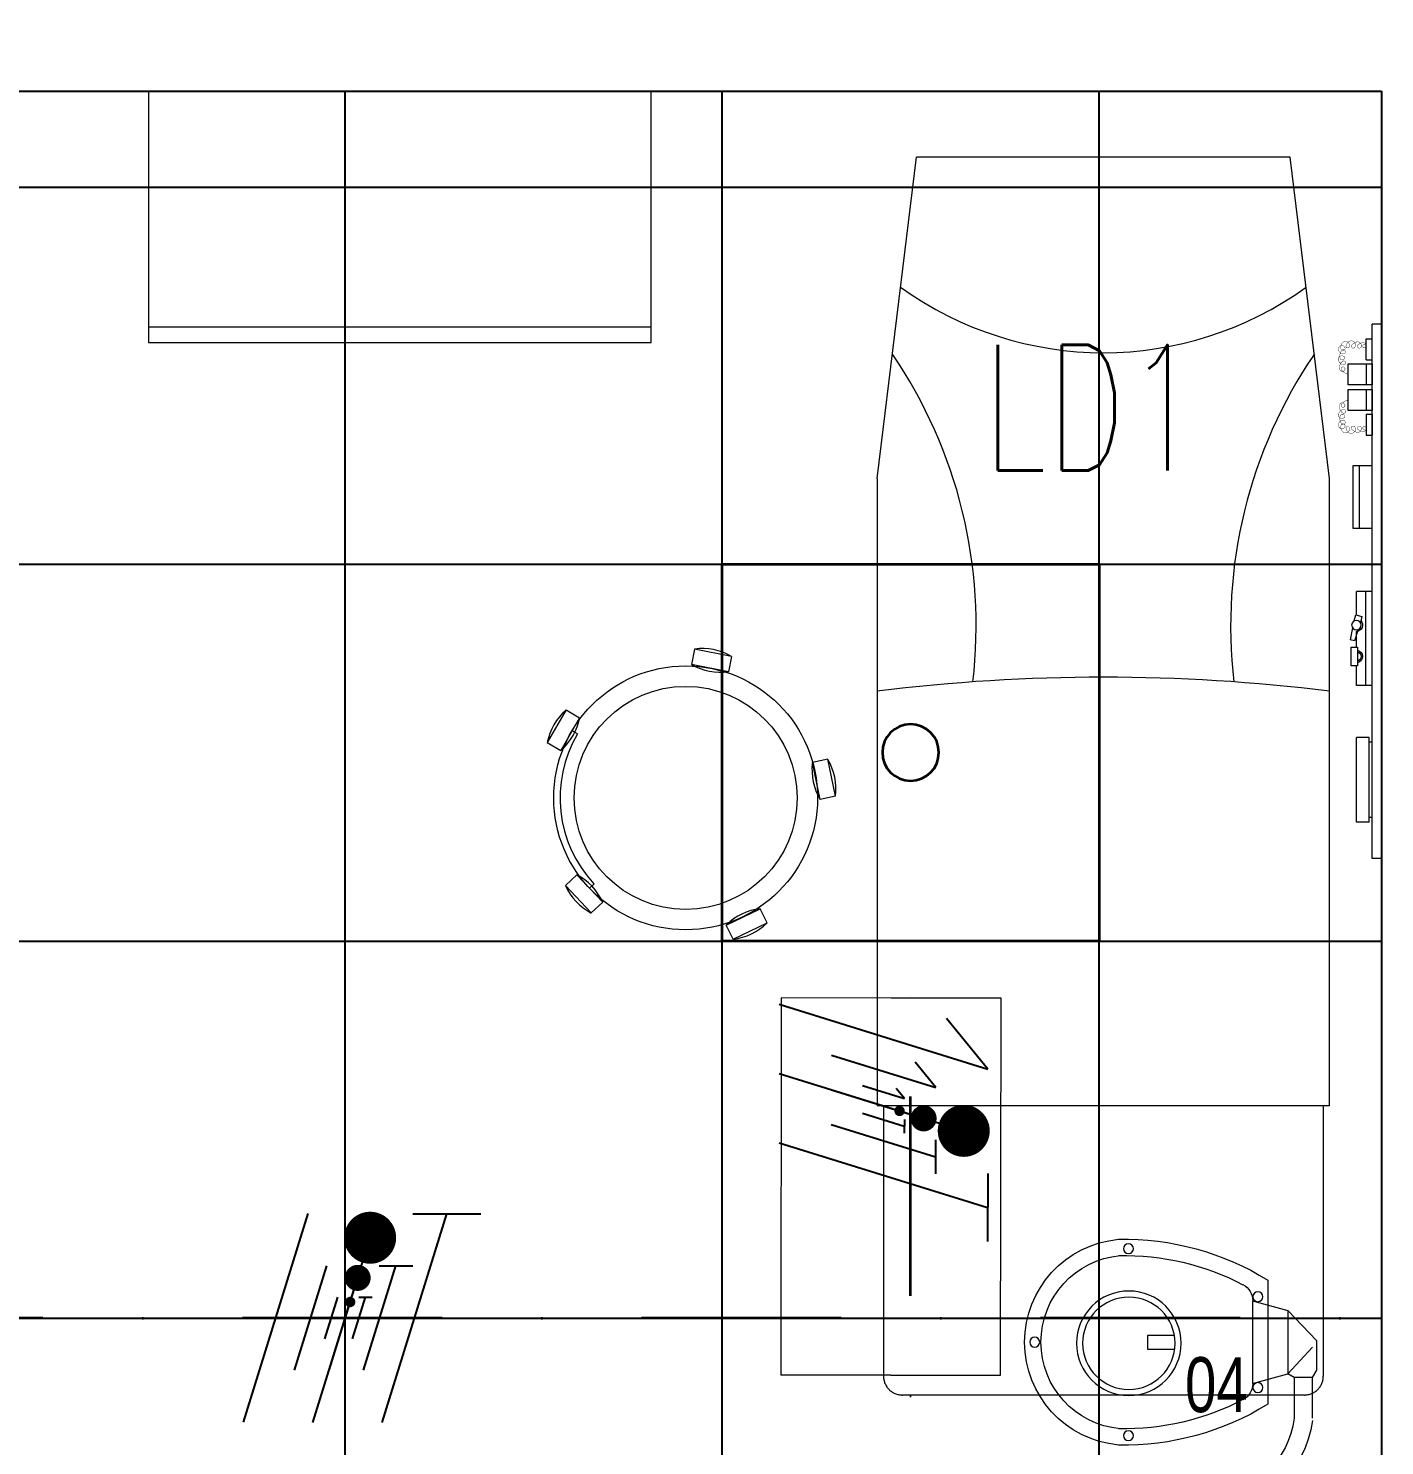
# Model space of a CAD drawing. Header units: inches. Extents: x -12418 to 57169, y -29325 to 19878.
# Drawn here: x 21696 to 23854, y -8603 to -6347 of the extents above; entities that cross this region are included whole.
import ezdxf
from ezdxf.enums import TextEntityAlignment as Align

# ---------------------------------------------------------------- set-up
doc = ezdxf.new("R2010")
doc.units = ezdxf.units.IN
doc.header["$LTSCALE"] = 25
doc.header["$MEASUREMENT"] = 0
doc.linetypes.add('00-Ground Floor$0$HIDDEN', pattern=[9.525, 6.35, -3.175])
doc.linetypes.add('DASHDOT', pattern=[25.4, 12.7, -6.35, 0, -6.35])
doc.layers.get('0').update_dxf_attribs({"color": 8})
for name, color, linetype, lineweight in [('00-Ground Floor$0$72_EGR_EQP_TAG', 142, 'Continuous', 5), ('00-Ground Floor$0$LOADING', 253, 'Continuous', 5), ('00-Ground Floor$0$Walls', 251, 'Continuous', 5), ('E-LITE-CIRC-NUMB', 6, 'Continuous', 25), ('E-LITE-CLNG', 150, 'Continuous', 35), ('E-LITE-CLNG-CNDT', 6, 'DASHDOT', 35), ('E-LITE-CTRL', 6, 'Continuous', 25), ('E-LITE-IDEN', 6, 'Continuous', 25), ('E-POWR-WIRE', 6, 'Continuous', 25), ('E-POWR-WIRE @ 100', 6, 'Continuous', 25), ('E-POWR-WIRE @ 20', 6, 'Continuous', 25), ('E-POWR-WIRE @ 50', 6, 'Continuous', 25)]:
    doc.layers.add(name, color=color, linetype=linetype, lineweight=lineweight)
doc.layers.add('00-Ground Floor$0$False Ceiling', color=251, linetype='Continuous')
doc.styles.add('00-Ground Floor$0$X3G_ENTITY_257CFD', font='swisscl.ttf', dxfattribs={"height": 200})
doc.styles.add('DC_Simplex', font='SIMPLEX.shx', dxfattribs={"width": 0.7})

# ---------------------------------------------------------------- blocks, each defined once
blk = doc.blocks.new('00-Ground Floor$0$ME19011A-P')
for p, q in [((-0.425, 0), (0.425, 0)), ((-0.425, 0), (-0.425, -0.015)), ((0.425, 0), (0.425, -0.015)), ((-0.425, -0.015), (0.425, -0.015)), ((-0.3675, -0.0198), (-0.2325, -0.0198)), ((-0.3675, -0.0198), (-0.3675, -0.0399)), ((-0.36, -0.015), (-0.36, -0.0198)), ((-0.24, -0.015), (-0.24, -0.0198)), ((-0.2325, -0.0198), (-0.2325, -0.0399)), ((-0.15, -0.015), (-0.15, -0.04)), ((0, -0.015), (0, -0.04)), ((0.1, -0.015), (0.1, -0.045)), ((0.2, -0.045), (0.2, -0.015)), ((0.2818, -0.015), (0.2484, -0.015)), ((0.2484, -0.0243), (0.2484, -0.015)), ((0.2818, -0.0243), (0.2818, -0.015)), ((0.3211, -0.015), (0.2877, -0.015)), ((0.2877, -0.015), (0.2877, -0.0531)), ((0.3211, -0.0531), (0.3211, -0.015)), ((0.3623, -0.015), (0.3289, -0.015)), ((0.3289, -0.015), (0.3289, -0.0531)), ((0.3623, -0.0531), (0.3623, -0.015)), ((0.3682, -0.0243), (0.3682, -0.015)), ((0.3682, -0.015), (0.4016, -0.015)), ((0.4016, -0.0243), (0.4016, -0.015)), ((-0.3675, -0.0399), (-0.2325, -0.0399)), ((-0.15, -0.025), (0, -0.025)), ((-0.15, -0.04), (-0.1187, -0.04)), ((-0.0887, -0.04), (-0.0637, -0.04)), ((-0.0606, -0.0371), (-0.0787, -0.0432)), ((-0.0787, -0.0432), (-0.077, -0.0497)), ((-0.0402, -0.0312), (-0.0496, -0.0337)), ((-0.047, -0.0434), (-0.0376, -0.0409)), ((-0.0376, -0.0409), (-0.0402, -0.0312)), ((-0.0379, -0.04), (0, -0.04)), ((0.1, -0.035), (0.2, -0.035)), ((0.1, -0.045), (0.2, -0.045)), ((0.2818, -0.0243), (0.2484, -0.0243)), ((0.3211, -0.0243), (0.2877, -0.0243)), ((0.3623, -0.0243), (0.3289, -0.0243)), ((0.3682, -0.0243), (0.4016, -0.0243)), ((-0.0582, -0.046), (-0.077, -0.0497)), ((0.2877, -0.0531), (0.3211, -0.0531)), ((0.3289, -0.0531), (0.3623, -0.0531))]:
    blk.add_line(p, q)
blk.add_lwpolyline([(-0.1187, -0.0482), (-0.0887, -0.0482), (-0.0887, -0.0382), (-0.1187, -0.0382)], close=True)
at = {"color": 8, "const_width": 0.000601}
for points in [[(0.3044, -0.0531, -0.184574), (0.2977, -0.0636, -1.44364), (0.2961, -0.0581, -0.837915), (0.2969, -0.0664, -0.30536), (0.2839, -0.062, -1.584726), (0.2894, -0.0609, -0.253153), (0.2827, -0.0684, -0.874198), (0.2775, -0.0585, -0.915253), (0.2791, -0.0658, -0.223821), (0.2683, -0.0644, -1.703343), (0.272, -0.0597, -0.588962), (0.2621, -0.068, -0.717795), (0.2625, -0.0581, -0.983104), (0.2645, -0.0644, -0.326362), (0.2534, -0.0609, -0.758716), (0.2609, -0.0514, -0.906186), (0.2593, -0.0565, -0.189488), (0.2526, -0.0522, -0.7948), (0.2613, -0.0423, -1.223996), (0.2574, -0.047, -0.072149), (0.2534, -0.0403, -0.645886), (0.2609, -0.0324, -1.366917), (0.2574, -0.0371, -0.078415), (0.2542, -0.0308, -0.723006), (0.2613, -0.0256, -1.105484), (0.2582, -0.0292, -0.221197), (0.2566, -0.0243, -0.221197)], [(0.3456, -0.0531, 0.184574), (0.3523, -0.0636, 1.44364), (0.3539, -0.0581, 0.837915), (0.3531, -0.0664, 0.30536), (0.3661, -0.062, 1.584726), (0.3606, -0.0609, 0.253153), (0.3673, -0.0684, 0.874198), (0.3725, -0.0585, 0.915253), (0.3709, -0.0658, 0.223821), (0.3817, -0.0644, 1.703343), (0.378, -0.0597, 0.588962), (0.3879, -0.068, 0.717795), (0.3875, -0.0581, 0.983104), (0.3855, -0.0644, 0.326362), (0.3966, -0.0609, 0.758716), (0.3891, -0.0514, 0.906186), (0.3907, -0.0565, 0.189488), (0.3974, -0.0522, 0.7948), (0.3887, -0.0423, 1.223996), (0.3926, -0.047, 0.072149), (0.3966, -0.0403, 0.645886), (0.3891, -0.0324, 1.366917), (0.3926, -0.0371, 0.078415), (0.3958, -0.0308, 0.723006), (0.3887, -0.0256, 1.105484), (0.3918, -0.0292, 0.221197), (0.3934, -0.0243, 0.221197)]]:
    blk.add_lwpolyline(points, format="xyb", dxfattribs=at)
blk.add_circle((-0.0537, -0.04), 0.0075)
for centre, radius, start, end in [((-0.1037, -0.04), 0.01, 10.4593, 169.5407), ((-0.1037, -0.04), 0.0075, 14.0075, 165.9925), ((-0.0537, -0.04), 0.01, 45, 180)]:
    blk.add_arc(centre, radius, start, end)
blk = doc.blocks.new('00-Ground Floor$0$M.44.57.64')
at = {"layer": '00-Ground Floor$0$LOADING', "xscale": 1000.000000000002, "yscale": 1000.000000000002, "zscale": 1000.000000000002, "rotation": 225.9999036123427}
blk.add_blockref('00-Ground Floor$0$ME19011A-P', (-80806.9, 16720.7), dxfattribs=at)
blk = doc.blocks.new('00-Ground Floor$0$GF21027-P')
at = {"layer": '00-Ground Floor$0$LOADING'}
for p, q in [((0.4, 0.4), (-0.4, 0.4)), ((-0.4, 0.4), (-0.4, 0)), ((0.4, 0), (0.4, 0.4)), ((-0.4, 0.025), (0.4, 0.025)), ((-0.4, 0), (0.4, 0))]:
    blk.add_line(p, q, dxfattribs=at)
blk = doc.blocks.new('00-Ground Floor$0$HF10037B-P')
at = {"layer": '00-Ground Floor$0$LOADING'}
for p, q in [((0.2459, 0.134), (0.1859, 0.134)), ((0.1859, 0.134), (0.1859, 0.109)), ((0.2459, 0.134), (0.2459, 0.109)), ((0.2459, 0.109), (0.1859, 0.109)), ((0, 0), (-0.0142, -0.0583)), ((0, 0), (0.0243, -0.0059)), ((0.0243, -0.0059), (0.01, -0.0642)), ((0.4071, -0.0094), (0.431, -0.0018)), ((0.4071, -0.0094), (0.4255, -0.0665)), ((0.431, -0.0018), (0.4493, -0.0589)), ((0.4069, -0.0417), (0.4165, -0.0387)), ((-0.0142, -0.0583), (0.01, -0.0642)), ((0.4255, -0.0665), (0.4493, -0.0589)), ((0.0524, -0.2725), (0.0674, -0.2525)), ((0.0674, -0.2525), (0.1154, -0.2885)), ((0.3125, -0.2897), (0.362, -0.2558)), ((0.3267, -0.268), (0.3323, -0.2763)), ((0.3761, -0.2764), (0.362, -0.2558)), ((0.0524, -0.2725), (0.1004, -0.3085)), ((0.1004, -0.3085), (0.1154, -0.2885)), ((0.3266, -0.3103), (0.3125, -0.2897)), ((0.3266, -0.3103), (0.3761, -0.2764))]:
    blk.add_line(p, q, dxfattribs=at)
for radius in [0.21, 0.1775]:
    blk.add_circle((0.2161, -0.1014), radius, dxfattribs=at)
for centre, radius, start, end in [((0.2159, 0.0465), 0.0925, 71.0754, 108.9246), ((0.2159, 0.1965), 0.0925, 251.0754, 288.9246), ((0.0779, -0.0499), 0.0925, 147.3419, 185.1912), ((-0.0678, -0.0143), 0.0925, 327.3419, 5.1912), ((0.4996, -0.0113), 0.0925, 178.8412, 216.6904), ((0.3568, -0.057), 0.0925, 358.8412, 36.6904), ((0.2161, -0.1014), 0.2, 303.6037, 17.3657), ((0.0389, -0.3404), 0.0925, 34.1875, 72.0368), ((0.3867, -0.3449), 0.0925, 105.5121, 143.3614), ((0.1289, -0.2205), 0.0925, 214.1875, 252.0368), ((0.3019, -0.2212), 0.0925, 285.5121, 323.3614)]:
    blk.add_arc(centre, radius, start, end, dxfattribs=at)
blk = doc.blocks.new('00-Ground Floor$0$HF13902-P')
at = {"color": 8, "linetype": '00-Ground Floor$0$HIDDEN'}
for p, q in [((-0.35, -0.6824), (-0.35, -1.1124)), ((0.35, -0.6824), (0.35, -1.1124)), ((0.32, -1.1424), (-0.32, -1.1424))]:
    blk.add_line(p, q, dxfattribs=at)
at = {"linetype": 'Continuous'}
for points in [[(0.36, -0.5224), (0.36, -0.5224), (0.36, -0.5224), (0.36, -0.5224), (0.36, -0.5224), (0.36, -0.5224), (0.36, -0.5224), (0.36, -0.5224), (0.36, -0.5224), (0.36, -0.5224), (0.36, -0.5224), (0.36, -0.5224), (0.36, -0.5224), (0.36, -0.5224), (0.36, -0.5224), (0.36, -0.5224), (0.36, -0.5224), (0.36, -0.5224), (0.36, -0.5224), (0.36, -0.5224), (0.36, -0.5224), (0.36, -0.5224), (0.36, -0.5224), (0.36, -0.5224), (0.36, -0.5224), (0.36, -0.5224), (0.36, -0.5224), (0.36, -0.5224), (0.36, -0.5224), (0.36, -0.5224), (0.36, -0.5224), (0.36, -0.5224), (0.36, -0.5224), (0.36, -0.5224), (0.36, -0.5224), (0.36, -0.5224), (0.36, -0.5224), (0.36, -0.5224), (0.36, -0.5224), (0.36, -0.5224), (0.36, -0.5224), (0.36, -0.5224), (0.36, -0.5224), (0.36, -0.5224), (0.36, -0.5224), (0.36, -0.5224), (0.36, -0.5224), (0.36, -0.5224), (0.36, -0.5224), (0.36, -0.5224), (0.36, -0.5224), (0.36, -0.5224), (0.36, -0.5224), (0.36, -0.5224), (0.36, -0.5224), (0.36, -0.5224), (0.36, -0.5224), (0.36, -0.5224), (0.36, -0.5224), (0.36, -0.5224), (0.36, -0.5224), (0.36, -0.5224), (0.36, -0.5224), (0.36, -0.5224), (0.36, -0.5224), (0.36, -0.5224), (0.36, -0.5224), (0.36, -0.5224), (0.36, -0.5224), (0.36, -0.5224), (0.36, -0.5224), (0.36, -0.5224), (0.36, -0.5224), (0.36, -0.5224), (0.36, -0.5224), (0.36, -0.5224), (0.36, -0.5224), (0.36, -0.5224), (0.36, -0.5224), (0.36, -0.5224), (0.36, -0.5224), (0.36, -0.5224), (0.36, -0.5224), (0.36, -0.5224), (0.36, -0.5224), (0.36, -0.5224), (0.36, -0.5224), (0.36, -0.5224), (0.36, -0.5224), (0.36, -0.5224), (0.36, -0.5224), (0.36, -0.5224), (0.36, -0.5224), (0.36, -0.5224), (0.36, -0.5224), (0.36, -0.5224), (0.36, -0.5224), (0.36, -0.5224), (0.36, -0.5224), (0.36, -0.5224), (0.36, -0.5224), (0.36, -0.5224), (0.36, -0.5224), (0.36, -0.5224), (0.36, -0.5224), (0.36, -0.5224), (0.36, -0.5224), (0.36, -0.5224), (0.36, -0.5224), (0.36, -0.5224), (0.36, -0.5224), (0.36, -0.5224), (0.36, -0.5224), (0.36, -0.5224), (0.36, -0.5224), (0.36, -0.5224), (0.36, -0.5224), (0.36, -0.5224), (0.36, -0.5224), (0.36, -0.5224), (0.36, -0.5224), (0.36, -0.5224), (0.36, -0.5224), (0.36, -0.5224), (0.36, -0.5224), (0.36, -0.5224), (0.36, -0.5224), (0.36, -0.5224), (0.36, -0.5224), (0.36, -0.5224), (0.36, -0.5224), (0.36, -0.5224), (0.36, -0.5224), (0.36, -0.5224), (0.36, -0.5224), (0.36, -0.5224), (0.36, -0.5224), (0.36, -0.5224), (0.36, -0.5224), (0.36, -0.5224), (0.36, -0.5224), (0.36, -0.5224), (0.36, -0.5224), (0.36, -0.5224), (0.36, -0.5224), (0.36, -0.5224), (0.36, -0.5224), (0.36, -0.5224), (0.36, -0.5224), (0.36, -0.5224), (0.36, -0.5224), (0.36, -0.5224), (0.36, -0.5224), (0.36, -0.5224), (0.36, -0.5224), (0.36, -0.5224), (0.36, -0.5224), (0.36, -0.5224), (0.36, -0.5224), (0.36, -0.5224), (0.36, -0.5224), (0.36, -0.5224), (0.36, -0.5224), (0.36, -0.5224), (0.36, -0.5224), (0.36, -0.5224), (0.36, -0.5224), (0.36, -0.5224), (0.36, -0.5224), (0.36, -0.5224), (0.36, -0.5224), (0.36, -0.5224), (0.36, -0.5224), (0.36, -0.5224), (0.36, -0.5224), (0.36, -0.5224), (0.36, -0.5224), (0.36, -0.5224), (0.36, -0.5224), (0.36, -0.5224), (0.36, -0.5224), (0.36, -0.5224), (0.36, -0.5224), (0.36, -0.5224), (0.36, -0.5224), (0.36, -0.5224), (0.36, -0.5224), (0.36, -0.5224), (0.36, -0.5224), (0.36, -0.5224), (0.36, -0.5224), (0.36, -0.5224), (0.36, -0.5224), (0.36, -0.5224), (0.36, -0.5224), (0.36, -0.5224), (0.36, -0.5224), (0.36, -0.5224), (0.36, -0.5224), (0.36, -0.5224), (0.36, -0.5224), (0.36, -0.5224), (0.36, -0.5224), (0.36, -0.5224), (0.36, -0.5224), (0.36, -0.5224), (0.36, -0.5224), (0.36, -0.5224), (0.36, -0.5224), (0.36, -0.5224), (0.36, -0.5224), (0.36, -0.5224), (0.36, -0.5224), (0.36, -0.5224), (0.36, -0.5224), (0.36, -0.5224), (0.36, -0.5224), (0.36, -0.5224), (0.36, -0.5224)], [(0.36, -0.5224), (0.36, -0.5224), (0.36, -0.5224), (0.36, -0.5224), (0.36, -0.5224), (0.36, -0.5224), (0.36, -0.5224), (0.36, -0.5224), (0.36, -0.5224), (0.36, -0.5224), (0.36, -0.5224), (0.36, -0.5224), (0.36, -0.5224), (0.36, -0.5224), (0.36, -0.5224), (0.36, -0.5224), (0.36, -0.5224), (0.36, -0.5224), (0.36, -0.5224), (0.36, -0.5224), (0.36, -0.5224), (0.36, -0.5224), (0.36, -0.5224), (0.36, -0.5224), (0.36, -0.5224), (0.36, -0.5224), (0.36, -0.5224), (0.36, -0.5224), (0.36, -0.5224), (0.36, -0.5224), (0.36, -0.5224), (0.36, -0.5224), (0.36, -0.5224), (0.36, -0.5224), (0.36, -0.5224), (0.36, -0.5224), (0.36, -0.5224), (0.36, -0.5224), (0.36, -0.5224), (0.36, -0.5224), (0.36, -0.5224), (0.36, -0.5224), (0.36, -0.5224), (0.36, -0.5224), (0.36, -0.5224), (0.36, -0.5224), (0.36, -0.5224), (0.36, -0.5224), (0.36, -0.5224), (0.36, -0.5224), (0.36, -0.5224), (0.36, -0.5224), (0.36, -0.5224), (0.36, -0.5224), (0.36, -0.5224), (0.36, -0.5224), (0.36, -0.5224), (0.36, -0.5224), (0.36, -0.5224), (0.36, -0.5224), (0.36, -0.5224), (0.36, -0.5224), (0.36, -0.5224), (0.36, -0.5224), (0.36, -0.5224), (0.36, -0.5224), (0.36, -0.5224), (0.36, -0.5224), (0.36, -0.5224), (0.36, -0.5224), (0.36, -0.5224), (0.36, -0.5224), (0.36, -0.5224), (0.36, -0.5224), (0.36, -0.5224), (0.36, -0.5224), (0.36, -0.5224), (0.36, -0.5224), (0.36, -0.5224), (0.36, -0.5224), (0.36, -0.5224), (0.36, -0.5224), (0.36, -0.5224), (0.36, -0.5224), (0.36, -0.5224), (0.36, -0.5224), (0.36, -0.5224), (0.36, -0.5224), (0.36, -0.5224), (0.36, -0.5224), (0.36, -0.5224), (0.36, -0.5224), (0.36, -0.5224), (0.36, -0.5224), (0.36, -0.5224), (0.36, -0.5224), (0.36, -0.5224), (0.36, -0.5224), (0.36, -0.5224), (0.36, -0.5224), (0.36, -0.5224), (0.36, -0.5224), (0.36, -0.5224), (0.36, -0.5224), (0.36, -0.5224), (0.36, -0.5224), (0.36, -0.5224), (0.36, -0.5224), (0.36, -0.5224), (0.36, -0.5224), (0.36, -0.5224), (0.36, -0.5224), (0.36, -0.5224), (0.36, -0.5224), (0.36, -0.5224), (0.36, -0.5224), (0.36, -0.5224), (0.36, -0.5224), (0.36, -0.5224), (0.36, -0.5224), (0.36, -0.5224), (0.36, -0.5224), (0.36, -0.5224), (0.36, -0.5224), (0.36, -0.5224), (0.36, -0.5224), (0.36, -0.5224), (0.36, -0.5224), (0.36, -0.5224), (0.36, -0.5224), (0.36, -0.5224), (0.36, -0.5224), (0.36, -0.5224), (0.36, -0.5224), (0.36, -0.5224), (0.36, -0.5224), (0.36, -0.5224), (0.36, -0.5224), (0.36, -0.5224), (0.36, -0.5224), (0.36, -0.5224), (0.36, -0.5224), (0.36, -0.5224), (0.36, -0.5224), (0.36, -0.5224), (0.36, -0.5224), (0.36, -0.5224), (0.36, -0.5224), (0.36, -0.5224), (0.36, -0.5224), (0.36, -0.5224), (0.36, -0.5224), (0.36, -0.5224), (0.36, -0.5224), (0.36, -0.5224), (0.36, -0.5224), (0.36, -0.5224), (0.36, -0.5224), (0.36, -0.5224), (0.36, -0.5224), (0.36, -0.5224), (0.36, -0.5224), (0.36, -0.5224), (0.36, -0.5224), (0.36, -0.5224), (0.36, -0.5224), (0.36, -0.5224), (0.36, -0.5224), (0.36, -0.5224), (0.36, -0.5224), (0.36, -0.5224), (0.36, -0.5224), (0.36, -0.5224), (0.36, -0.5224), (0.36, -0.5224), (0.36, -0.5224), (0.36, -0.5224), (0.36, -0.5224), (0.36, -0.5224), (0.36, -0.5224), (0.36, -0.5224), (0.36, -0.5224), (0.36, -0.5224), (0.36, -0.5224), (0.36, -0.5224), (0.36, -0.5224), (0.36, -0.5224), (0.36, -0.5224), (0.36, -0.5224), (0.36, -0.5224), (0.36, -0.5224), (0.36, -0.5224), (0.36, -0.5224), (0.36, -0.5224), (0.36, -0.5224), (0.36, -0.5224), (0.36, -0.5224), (0.36, -0.5224), (0.36, -0.5224), (0.36, -0.5224), (0.36, -0.5224), (0.36, -0.5224), (0.36, -0.5224), (0.36, -0.5224), (0.36, -0.5224), (0.36, -0.5224), (0.36, -0.5224), (0.36, -0.5224), (0.36, -0.5224), (0.36, -0.5224), (0.36, -0.5224), (0.36, -0.5224), (0.36, -0.5224), (0.36, -0.5224)], [(0.36, -0.5224), (0.36, -0.5224), (0.36, -0.5224), (0.36, -0.5224), (0.36, -0.5224), (0.36, -0.5224), (0.36, -0.5224), (0.36, -0.5224), (0.36, -0.5224), (0.36, -0.5224), (0.36, -0.5224), (0.36, -0.5224), (0.36, -0.5224), (0.36, -0.5224), (0.36, -0.5224), (0.36, -0.5224), (0.36, -0.5224), (0.36, -0.5224), (0.36, -0.5224), (0.36, -0.5224), (0.36, -0.5224), (0.36, -0.5224), (0.36, -0.5224), (0.36, -0.5224), (0.36, -0.5224), (0.36, -0.5224), (0.36, -0.5224), (0.36, -0.5224), (0.36, -0.5224), (0.36, -0.5224), (0.36, -0.5224), (0.36, -0.5224), (0.36, -0.5224), (0.36, -0.5224), (0.36, -0.5224), (0.36, -0.5224), (0.36, -0.5224), (0.36, -0.5224), (0.36, -0.5224), (0.36, -0.5224), (0.36, -0.5224), (0.36, -0.5224), (0.36, -0.5224), (0.36, -0.5224), (0.36, -0.5224), (0.36, -0.5224), (0.36, -0.5224), (0.36, -0.5224), (0.36, -0.5224), (0.36, -0.5224), (0.36, -0.5224), (0.36, -0.5224), (0.36, -0.5224), (0.36, -0.5224), (0.36, -0.5224), (0.36, -0.5224), (0.36, -0.5224), (0.36, -0.5224), (0.36, -0.5224), (0.36, -0.5224), (0.36, -0.5224), (0.36, -0.5224), (0.36, -0.5224), (0.36, -0.5224), (0.36, -0.5224), (0.36, -0.5224), (0.36, -0.5224), (0.36, -0.5224), (0.36, -0.5224), (0.36, -0.5224), (0.36, -0.5224), (0.36, -0.5224), (0.36, -0.5224), (0.36, -0.5224), (0.36, -0.5224), (0.36, -0.5224), (0.36, -0.5224), (0.36, -0.5224), (0.36, -0.5224), (0.36, -0.5224), (0.36, -0.5224), (0.36, -0.5224), (0.36, -0.5224), (0.36, -0.5224), (0.36, -0.5224), (0.36, -0.5224), (0.36, -0.5224), (0.36, -0.5224), (0.36, -0.5224), (0.36, -0.5224), (0.36, -0.5224), (0.36, -0.5224), (0.36, -0.5224), (0.36, -0.5224), (0.36, -0.5224), (0.36, -0.5224), (0.36, -0.5224), (0.36, -0.5224), (0.36, -0.5224), (0.36, -0.5224), (0.36, -0.5224), (0.36, -0.5224), (0.36, -0.5224), (0.36, -0.5224), (0.36, -0.5224), (0.36, -0.5224), (0.36, -0.5224), (0.36, -0.5224), (0.36, -0.5224), (0.36, -0.5224), (0.36, -0.5224), (0.36, -0.5224), (0.36, -0.5224), (0.36, -0.5224), (0.36, -0.5224), (0.36, -0.5224), (0.36, -0.5224), (0.36, -0.5224), (0.36, -0.5224), (0.36, -0.5224), (0.36, -0.5224), (0.36, -0.5224), (0.36, -0.5224), (0.36, -0.5224), (0.36, -0.5224), (0.36, -0.5224), (0.36, -0.5224), (0.36, -0.5224), (0.36, -0.5224), (0.36, -0.5224), (0.36, -0.5224), (0.36, -0.5224), (0.36, -0.5224), (0.36, -0.5224), (0.36, -0.5224), (0.36, -0.5224), (0.36, -0.5224), (0.36, -0.5224), (0.36, -0.5224), (0.36, -0.5224), (0.36, -0.5224), (0.36, -0.5224), (0.36, -0.5224), (0.36, -0.5224), (0.36, -0.5224), (0.36, -0.5224), (0.36, -0.5224), (0.36, -0.5224), (0.36, -0.5224), (0.36, -0.5224), (0.36, -0.5224), (0.36, -0.5224), (0.36, -0.5224), (0.36, -0.5224), (0.36, -0.5224), (0.36, -0.5224), (0.36, -0.5224), (0.36, -0.5224), (0.36, -0.5224), (0.36, -0.5224), (0.36, -0.5224), (0.36, -0.5224), (0.36, -0.5224), (0.36, -0.5224), (0.36, -0.5224), (0.36, -0.5224), (0.36, -0.5224), (0.36, -0.5224), (0.36, -0.5224), (0.36, -0.5224), (0.36, -0.5224), (0.36, -0.5224), (0.36, -0.5224), (0.36, -0.5224), (0.36, -0.5224), (0.36, -0.5224), (0.36, -0.5224), (0.36, -0.5224), (0.36, -0.5224), (0.36, -0.5224), (0.36, -0.5224), (0.36, -0.5224), (0.36, -0.5224), (0.36, -0.5224), (0.36, -0.5224), (0.36, -0.5224), (0.36, -0.5224), (0.36, -0.5224), (0.36, -0.5224), (0.36, -0.5224), (0.36, -0.5224), (0.36, -0.5224), (0.36, -0.5224), (0.36, -0.5224), (0.36, -0.5224), (0.36, -0.5224), (0.36, -0.5224), (0.36, -0.5224), (0.36, -0.5224), (0.36, -0.5224), (0.36, -0.5224), (0.36, -0.5224), (0.36, -0.5224), (0.36, -0.5224), (0.36, -0.5224), (0.36, -0.5224), (0.36, -0.5224), (0.36, -0.5224), (0.36, -0.5224), (0.36, -0.5224), (0.36, -0.5224), (0.36, -0.5224), (0.36, -0.5224), (0.36, -0.5224), (0.36, -0.5224), (0.36, -0.5224), (0.36, -0.5224), (0.36, -0.5224), (0.36, -0.5224), (0.36, -0.5224), (0.36, -0.5224), (0.36, -0.5224), (0.36, -0.5224), (0.36, -0.5224), (0.36, -0.5224), (0.36, -0.5224), (0.36, -0.5224), (0.36, -0.5224), (0.36, -0.5224), (0.36, -0.5224), (0.36, -0.5224), (0.36, -0.5224), (0.36, -0.5224), (0.36, -0.5224), (0.36, -0.5224), (0.36, -0.5224), (0.36, -0.5224), (0.36, -0.5224), (0.36, -0.5224), (0.36, -0.5224), (0.36, -0.5224), (0.36, -0.5224), (0.36, -0.5224), (0.36, -0.5224), (0.36, -0.5224), (0.36, -0.5224), (0.36, -0.5224), (0.36, -0.5224), (0.36, -0.5224), (0.36, -0.5224), (0.36, -0.5224), (0.36, -0.5224), (0.36, -0.5224), (0.36, -0.5224), (0.36, -0.5224), (0.36, -0.5224), (0.36, -0.5224), (0.36, -0.5224), (0.36, -0.5224), (0.36, -0.5224), (0.36, -0.5224), (0.36, -0.5224), (0.36, -0.5224), (0.36, -0.5224), (0.36, -0.5224), (0.36, -0.5224), (0.36, -0.5224), (0.36, -0.5224), (0.36, -0.5224), (0.36, -0.5224), (0.36, -0.5224), (0.36, -0.5224), (0.36, -0.5224), (0.36, -0.5224), (0.36, -0.5224), (0.36, -0.5224), (0.36, -0.5224)]]:
    blk.add_lwpolyline(points, close=True, dxfattribs=at)
for points in [[(0.36, -0.5224), (0.36, -0.5224), (0.36, -0.5224), (0.36, -0.5224), (0.36, -0.5224), (0.36, -0.5224), (0.36, -0.5224), (0.36, -0.5224)], [(0.36, -0.5224), (0.36, -0.5224), (0.36, -0.5224), (0.36, -0.5224), (0.36, -0.5224), (0.36, -0.5224), (0.36, -0.5224), (0.36, -0.5224), (0.36, -0.5224), (0.36, -0.5224), (0.36, -0.5224), (0.36, -0.5224), (0.36, -0.5224), (0.36, -0.5224), (0.36, -0.5224), (0.36, -0.5224), (0.36, -0.5224), (0.36, -0.5224), (0.36, -0.5224), (0.36, -0.5224), (0.36, -0.5224), (0.36, -0.5224), (0.36, -0.5224), (0.36, -0.5224), (0.36, -0.5224), (0.36, -0.5224), (0.36, -0.5224), (0.36, -0.5224), (0.36, -0.5224), (0.36, -0.5224), (0.36, -0.5224), (0.36, -0.5224), (0.36, -0.5224), (0.36, -0.5224), (0.36, -0.5224), (0.36, -0.5224), (0.36, -0.5224), (0.36, -0.5224), (0.36, -0.5224), (0.36, -0.5224), (0.36, -0.5224), (0.36, -0.5224), (0.36, -0.5224), (0.36, -0.5224), (0.36, -0.5224), (0.36, -0.5224), (0.36, -0.5224), (0.36, -0.5224), (0.36, -0.5224), (0.36, -0.5224), (0.36, -0.5224), (0.36, -0.5224), (0.36, -0.5224), (0.36, -0.5224), (0.36, -0.5224), (0.36, -0.5224), (0.36, -0.5224), (0.36, -0.5224), (0.36, -0.5224), (0.36, -0.5224), (0.36, -0.5224), (0.36, -0.5224), (0.36, -0.5224), (0.36, -0.5224), (0.36, -0.5224), (0.36, -0.5224), (0.36, -0.5224), (0.36, -0.5224), (0.36, -0.5224), (0.36, -0.5224), (0.36, -0.5224), (0.36, -0.5224), (0.36, -0.5224), (0.36, -0.5224), (0.36, -0.5224), (0.36, -0.5224), (0.36, -0.5224), (0.36, -0.5224), (0.36, -0.5224), (0.36, -0.5224), (0.36, -0.5224), (0.36, -0.5224), (0.36, -0.5224), (0.36, -0.5224), (0.36, -0.5224), (0.36, -0.5224), (0.36, -0.5224), (0.36, -0.5224), (0.36, -0.5224), (0.36, -0.5224), (0.36, -0.5224), (0.36, -0.5224), (0.36, -0.5224), (0.36, -0.5224), (0.36, -0.5224), (0.36, -0.5224), (0.36, -0.5224), (0.36, -0.5224), (0.36, -0.5224), (0.36, -0.5224), (0.36, -0.5224), (0.36, -0.5224), (0.36, -0.5224), (0.36, -0.5224), (0.36, -0.5224), (0.36, -0.5224), (0.36, -0.5224), (0.36, -0.5224), (0.36, -0.5224), (0.36, -0.5224), (0.36, -0.5224)], [(0.36, -0.5224), (0.36, -0.5224), (0.36, -0.5224), (0.36, -0.5224), (0.36, -0.5224), (0.36, -0.5224), (0.36, -0.5224), (0.36, -0.5224), (0.36, -0.5224), (0.36, -0.5224), (0.36, -0.5224), (0.36, -0.5224), (0.36, -0.5224), (0.36, -0.5224), (0.36, -0.5224), (0.36, -0.5224), (0.36, -0.5224)], [(0.36, -0.5224), (0.36, -0.5224), (0.36, -0.5224), (0.36, -0.5224), (0.36, -0.5224), (0.36, -0.5224), (0.36, -0.5224)], [(0.36, -0.5224), (0.36, -0.5224), (0.36, -0.5224), (0.36, -0.5224), (0.36, -0.5224), (0.36, -0.5224), (0.36, -0.5224), (0.36, -0.5224), (0.36, -0.5224), (0.36, -0.5224), (0.36, -0.5224), (0.36, -0.5224)], [(0.36, -0.5224), (0.36, -0.5224), (0.36, -0.5224), (0.36, -0.5224), (0.36, -0.5224), (0.36, -0.5224), (0.36, -0.5224), (0.36, -0.5224), (0.36, -0.5224), (0.36, -0.5224), (0.36, -0.5224), (0.36, -0.5224), (0.36, -0.5224), (0.36, -0.5224), (0.36, -0.5224), (0.36, -0.5224), (0.36, -0.5224), (0.36, -0.5224), (0.36, -0.5224), (0.36, -0.5224), (0.36, -0.5224), (0.36, -0.5224), (0.36, -0.5224), (0.36, -0.5224), (0.36, -0.5224), (0.36, -0.5224), (0.36, -0.5224), (0.36, -0.5224), (0.36, -0.5224), (0.36, -0.5224), (0.36, -0.5224), (0.36, -0.5224), (0.36, -0.5224), (0.36, -0.5224), (0.36, -0.5224), (0.36, -0.5224), (0.36, -0.5224), (0.36, -0.5224), (0.36, -0.5224), (0.36, -0.5224), (0.36, -0.5224), (0.36, -0.5224), (0.36, -0.5224), (0.36, -0.5224), (0.36, -0.5224), (0.36, -0.5224), (0.36, -0.5224), (0.36, -0.5224), (0.36, -0.5224), (0.36, -0.5224), (0.36, -0.5224), (0.36, -0.5224), (0.36, -0.5224), (0.36, -0.5224), (0.36, -0.5224), (0.36, -0.5224), (0.36, -0.5224), (0.36, -0.5224), (0.36, -0.5224), (0.36, -0.5224), (0.36, -0.5224), (0.36, -0.5224), (0.36, -0.5224), (0.36, -0.5224), (0.36, -0.5224), (0.36, -0.5224), (0.36, -0.5224), (0.36, -0.5224), (0.36, -0.5224), (0.36, -0.5224), (0.36, -0.5224), (0.36, -0.5224), (0.36, -0.5224), (0.36, -0.5224), (0.36, -0.5224), (0.36, -0.5224), (0.36, -0.5224), (0.36, -0.5224), (0.36, -0.5224), (0.36, -0.5224), (0.36, -0.5224), (0.36, -0.5224), (0.36, -0.5224), (0.36, -0.5224), (0.36, -0.5224), (0.36, -0.5224), (0.36, -0.5224), (0.36, -0.5224), (0.36, -0.5224)], [(0.36, -0.5224), (0.36, -0.5224), (0.36, -0.5224), (0.36, -0.5224), (0.36, -0.5224), (0.36, -0.5224), (0.36, -0.5224), (0.36, -0.5224), (0.36, -0.5224), (0.36, -0.5224)], [(0.36, -0.5224), (0.36, -0.5224), (0.36, -0.5224), (0.36, -0.5224), (0.36, -0.5224), (0.36, -0.5224), (0.36, -0.5224), (0.36, -0.5224), (0.36, -0.5224), (0.36, -0.5224)], [(0.36, -0.5224), (0.36, -0.5224), (0.36, -0.5224), (0.36, -0.5224), (0.36, -0.5224), (0.36, -0.5224), (0.36, -0.5224), (0.36, -0.5224), (0.36, -0.5224), (0.36, -0.5224), (0.36, -0.5224), (0.36, -0.5224), (0.36, -0.5224), (0.36, -0.5224), (0.36, -0.5224)], [(0.36, -0.5224), (0.36, -0.5224), (0.36, -0.5224), (0.36, -0.5224), (0.36, -0.5224), (0.36, -0.5224), (0.36, -0.5224), (0.36, -0.5224), (0.36, -0.5224), (0.36, -0.5224)], [(0.36, -0.5224), (0.36, -0.5224), (0.36, -0.5224), (0.36, -0.5224), (0.36, -0.5224), (0.36, -0.5224), (0.36, -0.5224)], [(0.36, -0.5224), (0.36, -0.5224), (0.36, -0.5224), (0.36, -0.5224), (0.36, -0.5224), (0.36, -0.5224), (0.36, -0.5224), (0.36, -0.5224), (0.36, -0.5224), (0.36, -0.5224)], [(0.36, -0.5224), (0.36, -0.5224), (0.36, -0.5224), (0.36, -0.5224), (0.36, -0.5224), (0.36, -0.5224), (0.36, -0.5224), (0.36, -0.5224), (0.36, -0.5224), (0.36, -0.5224), (0.36, -0.5224), (0.36, -0.5224), (0.36, -0.5224), (0.36, -0.5224), (0.36, -0.5224), (0.36, -0.5224), (0.36, -0.5224), (0.36, -0.5224)], [(0.36, -0.5224), (0.36, -0.5224), (0.36, -0.5224), (0.36, -0.5224), (0.36, -0.5224), (0.36, -0.5224), (0.36, -0.5224), (0.36, -0.5224), (0.36, -0.5224)]]:
    blk.add_lwpolyline(points, dxfattribs=at)
blk.add_circle((0.36, -0.5224), 0.000000101)
at = {"color": 8}
for centre, radius, start, end in [((0, 1.0679), 0.5515, 234.1788, 305.8212), ((-0.9704, 0.0819), 0.7679, 353.3222, 34.2669), ((0.9704, 0.0819), 0.7679, 145.7331, 186.6778), ((0, -2.9071), 2.9071, 82.8865, 97.1135)]:
    blk.add_arc(centre, radius, start, end, dxfattribs=at)
at = {"color": 8, "linetype": '00-Ground Floor$0$HIDDEN'}
for centre, start, end in [((-0.32, -1.1124), 180, 270), ((0.32, -1.1124), 270, 0)]:
    blk.add_arc(centre, 0.03, start, end, dxfattribs=at)
at = {"layer": '00-Ground Floor$0$LOADING'}
for p, q in [((-0.36, 0.3161), (-0.2975, 0.8276)), ((0.2975, 0.8276), (-0.2975, 0.8276)), ((0.36, 0.3161), (0.2975, 0.8276)), ((-0.36, 0.3161), (-0.36, -0.6824)), ((0.36, -0.6824), (0.36, 0.3161)), ((0.36, -0.6824), (-0.36, -0.6824))]:
    blk.add_line(p, q, dxfattribs=at)
blk = doc.blocks.new('00-Ground Floor$0$HF11772-P')
at = {"layer": '00-Ground Floor$0$LOADING'}
for p, q in [((0.6, 0.35), (0, 0.35)), ((0, 0.175), (0, 0.35)), ((0.6, 0.175), (0.6, 0.35)), ((0, 0.175), (0, 0)), ((0.6, 0), (0.6, 0.175)), ((0, 0), (0.6, 0))]:
    blk.add_line(p, q, dxfattribs=at)
blk = doc.blocks.new('00-Ground Floor$0$mobile light')
at = {"layer": '00-Ground Floor$0$LOADING'}
for p, q in [((1882.58, -498.29), (1882.35, -499.8)), ((1882.58, -498.29), (1885.78, -498.78)), ((1883.78, -497.56), (1883.65, -498.45)), ((1885.1, -497.29), (1883.78, -497.56)), ((1887.04, -497.59), (1885.1, -497.29)), ((1923.94, -497.59), (1925.88, -497.29)), ((1928.41, -498.29), (1925.2, -498.78)), ((1925.88, -497.29), (1927.2, -497.56)), ((1927.2, -497.56), (1927.33, -498.45)), ((1928.41, -498.29), (1928.63, -499.8)), ((1882.35, -499.8), (1885.55, -500.28)), ((1883.28, -500.85), (1883.42, -499.96)), ((1928.63, -499.8), (1925.43, -500.28)), ((1927.7, -500.85), (1927.56, -499.96)), ((1884.47, -501.5), (1883.28, -500.85)), ((1886.4, -501.79), (1884.47, -501.5)), ((1924.58, -501.79), (1926.52, -501.5)), ((1926.52, -501.5), (1927.7, -500.85)), ((1947.59, -502.62), (1941.09, -502.62)), ((1948.76, -501.94), (1947.59, -502.62)), ((1947.59, -502.62), (1947.59, -505.45)), ((1948.15, -506.5), (1952.41, -502.55)), ((1953.47, -501.94), (1948.76, -501.94)), ((1958.23, -506.5), (1953.47, -501.94)), ((1947.59, -505.45), (1941.09, -505.45)), ((1946.6, -512.08), (1948.15, -506.5)), ((1947.59, -505.45), (1948.15, -506.5)), ((1958.23, -506.5), (1948.15, -506.5)), ((1959.78, -512.08), (1958.23, -506.5)), ((1963.08, -509.67), (1943.3, -509.67)), ((1959.78, -512.08), (1946.6, -512.08)), ((1908.01, -522.53), (1909, -517.55)), ((1911.69, -517.55), (1909, -517.55)), ((1912.69, -522.53), (1911.69, -517.55)), ((1911.69, -517.55), (1914.17, -518.99)), ((1914.17, -518.99), (1914.17, -523.77)), ((1921.08, -519.69), (1914.74, -519.69)), ((1922.73, -518.8), (1921.08, -519.69)), ((1921.08, -519.69), (1921.08, -523.01)), ((1921.08, -519.69), (1921.08, -523.01)), ((1925.38, -518.8), (1922.73, -518.8)), ((1892.68, -528.06), (1892.68, -523.24)), ((1892.68, -523.24), (1906.16, -523.24)), ((1897.5, -528.06), (1897.5, -523.24)), ((1906.16, -523.24), (1906.16, -528.06)), ((1908.01, -522.53), (1908.62, -524.28)), ((1912.69, -522.53), (1911.9, -524.78)), ((1921.08, -523.01), (1914.77, -523.01)), ((1922.73, -523.93), (1921.08, -523.04)), ((1892.68, -523.97), (1883.05, -523.97)), ((1909.15, -524.25), (1906.16, -524.32)), ((1909.15, -524.25), (1909.15, -526.94)), ((1911.9, -524.78), (1914.17, -523.77)), ((1925.38, -523.93), (1922.73, -523.93)), ((1892.68, -527.34), (1883.05, -527.34)), ((1909.15, -526.94), (1906.16, -526.87)), ((1906.16, -528.06), (1892.68, -528.06)), ((1884.47, -549.77), (1883.28, -550.42)), ((1886.4, -549.48), (1884.47, -549.77)), ((1924.58, -549.48), (1926.52, -549.77)), ((1926.52, -549.77), (1927.7, -550.42)), ((1882.35, -551.47), (1885.55, -550.99)), ((1882.58, -552.98), (1882.35, -551.47)), ((1882.58, -552.98), (1885.78, -552.5)), ((1883.28, -550.42), (1883.42, -551.31)), ((1928.41, -552.98), (1925.2, -552.5)), ((1928.63, -551.47), (1925.43, -550.99)), ((1927.7, -550.42), (1927.56, -551.31)), ((1928.41, -552.98), (1928.63, -551.47)), ((1883.78, -553.71), (1883.65, -552.82)), ((1885.1, -553.98), (1883.78, -553.71)), ((1887.04, -553.69), (1885.1, -553.98)), ((1923.94, -553.69), (1925.88, -553.98)), ((1925.88, -553.98), (1927.2, -553.71)), ((1927.2, -553.71), (1927.33, -552.82))]:
    blk.add_line(p, q, dxfattribs=at)
for points in [[(1903.33, -523.24), (1903.33, -514.02), (1891.61, -514.02), (1891.61, -523.97)], [(1954.27, -524.55), (1954.27, -528.82), (1952.05, -528.82), (1952.05, -524.5)], [(1891.61, -527.34), (1891.61, -537.34), (1903.33, -537.34), (1903.33, -528.06)], [(1892.74, -537.34), (1892.74, -539.04), (1895.76, -539.04), (1895.76, -537.34)], [(1898.05, -537.34), (1898.05, -539.5)], [(1898.05, -540.63), (1898.05, -540.87), (1898.53, -541.35), (1900.02, -541.35), (1900.5, -540.87), (1900.5, -537.34)]]:
    blk.add_lwpolyline(points, dxfattribs=at)
for points in [[(1929.78, -518.8), (1925.38, -518.8), (1925.38, -523.93), (1929.78, -523.93)], [(1899.3, -539.5), (1888.5, -539.5), (1888.5, -540.63), (1899.3, -540.63)]]:
    blk.add_lwpolyline(points, close=True, dxfattribs=at)
for centre, radius in [((1945.96, -511.25), 0.793), ((1960.42, -511.25), 0.793), ((1953.01, -531.79), 8.32), ((1953.01, -531.79), 7.35), ((1938.31, -531.85), 0.793), ((1968.07, -531.85), 0.793), ((1953.19, -546.77), 0.793)]:
    blk.add_circle(centre, radius, dxfattribs=at)
for centre, radius, start, end in [((1888.02, -499.89), 2.5, 90, 270), ((1888.02, -525.64), 28.25, 12.1463, 90), ((1922.96, -525.64), 28.25, 90, 128.2073), ((1922.96, -499.89), 2.5, 270, 90), ((1888.02, -525.64), 23.25, 20.3387, 90), ((1922.96, -525.64), 23.25, 90, 126.3743), ((1942.82, -519.31), 16.86, 97.1293, 177.6115), ((1922.96, -525.64), 28.25, 138.4974, 155.7305), ((1942.82, -519.31), 13.97, 97.1293, 177.6115), ((1980.13, -532.49), 43.32, 148.2167, 181.2501), ((1926.25, -532.49), 43.32, 358.7499, 31.7833), ((1922.96, -525.64), 23.25, 138.7224, 150.0382), ((1980.13, -532.49), 40.72, 152.4092, 181.2501), ((1946.6, -514.96), 2.89, 90, 152.4092), ((1959.78, -514.96), 2.89, 27.5908, 90), ((1926.25, -532.49), 40.72, 358.7499, 27.5908), ((1911.94, -521.38), 3.27, 313.0112, 46.9888), ((1888.02, -525.64), 28.25, 270, 5.3386), ((1883.05, -525.65), 1.68, 90, 270), ((1910.32, -525.6), 1.78, 229.0673, 130.9327), ((1888.02, -525.64), 23.25, 270, 356.3184), ((1953.19, -531.93), 16.44, 185.2361, 354.7639), ((1953.19, -531.93), 13.84, 185.2361, 354.7639), ((1922.96, -525.64), 28.25, 204.483, 208.105), ((1922.96, -525.64), 23.25, 210.2349, 221.2776), ((1922.96, -525.64), 28.25, 213.7985, 221.5026), ((1922.96, -525.64), 23.25, 233.6257, 270), ((1922.96, -525.64), 28.25, 231.7927, 270), ((1888.02, -551.39), 2.5, 90, 270), ((1922.96, -551.39), 2.5, 270, 90)]:
    blk.add_arc(centre, radius, start, end, dxfattribs=at)
blk = doc.blocks.new('00-Ground Floor$0$A$Ce9e1c4c3')
at = {"layer": '00-Ground Floor$0$False Ceiling', "color": 254}
for p, q in [((-80302.3, -6447.4, 0), (-76150.5, -6447.4, 0)), ((-76150.5, -6447.4, 0), (-76150.5, -9957.4, 0))]:
    blk.add_line(p, q, dxfattribs=at)
at = {"layer": '00-Ground Floor$0$False Ceiling', "color": 254, "linetype": 'Continuous'}
for p, q in [((-77800, -9957.4), (-77800, -6447.4)), ((-77200, -9957.4), (-77200, -6447.4)), ((-76600, -9957.4), (-76600, -6447.4)), ((-80302.3, -6600), (-76150.5, -6600)), ((-80302.3, -7200), (-76150.5, -7200)), ((-80302.3, -7800), (-76150.5, -7800)), ((-80302.3, -8400), (-76150.5, -8400))]:
    blk.add_line(p, q, dxfattribs=at)
blk = doc.blocks.new('00-Ground Floor')
at = {"layer": '00-Ground Floor$0$Walls'}
for p, q in [((19697.7, -6447.4, 0), (23849.5, -6447.4, 0)), ((23849.5, -6447.4, 0), (23849.5, -9957.4, 0))]:
    blk.add_line(p, q, dxfattribs=at)
at = {"layer": '00-Ground Floor$0$False Ceiling', "color": 254}
blk.add_blockref('00-Ground Floor$0$A$Ce9e1c4c3', (100000, 0), dxfattribs=at)
at = {"layer": '00-Ground Floor$0$LOADING', "color": 1, "xscale": 1000, "yscale": 1000, "zscale": 1000, "rotation": 2.09118487140825e-08}
blk.add_blockref('00-Ground Floor$0$GF21027-P', (22287, -6847.4, 0), dxfattribs=at)
at = {"layer": '00-Ground Floor$0$LOADING', "xscale": 1000, "yscale": 1000, "zscale": 1000}
blk.add_blockref('00-Ground Floor$0$HF13902-P', (23406.8, -7380.1, 0), dxfattribs=at)
at = {"layer": '00-Ground Floor$0$LOADING', "xscale": -1, "rotation": 135.9999036123427}
blk.add_blockref('00-Ground Floor$0$M.44.57.64', (93592.2, -51348.9, 0), dxfattribs=at)
at = {"layer": '00-Ground Floor$0$LOADING', "extrusion": (-2.75759e-10, -1.16581e-09, -1), "xscale": -999.9999999999998, "yscale": 999.9999999999998, "zscale": 999.9999999999998, "rotation": 154.2186874640737}
blk.add_blockref('00-Ground Floor$0$HF10037B-P', (-22980.6, -7569.5, 0), dxfattribs=at)
at = {"layer": '00-Ground Floor$0$LOADING', "extrusion": (-3.71389e-28, -3.9656e-29, -1), "xscale": -999.9999999999989, "yscale": 999.9999999999989, "zscale": -999.9999999999989, "rotation": 270.0555933617624}
blk.add_blockref('00-Ground Floor$0$HF11772-P', (-23243.3, -8491, 0), dxfattribs=at)
at = {"layer": '00-Ground Floor$0$LOADING', "xscale": -10, "yscale": 10, "zscale": 10, "rotation": 270}
blk.add_blockref('00-Ground Floor$0$mobile light', (28765.2, -27970.3, 0), dxfattribs=at)
at = {"layer": '00-Ground Floor$0$72_EGR_EQP_TAG', "insert": (23586.6, -8462.3, 0), "char_height": 87.47, "attachment_point": 2, "style": '00-Ground Floor$0$X3G_ENTITY_257CFD'}
blk.add_mtext('04', dxfattribs=at)
blk = doc.blocks.new('*U14')
blk.add_lwpolyline([(-300, 300), (-300, -300), (300, -300), (300, 300)], close=True)
blk.add_circle((0, 0), 45)
at = {"layer": 'E-LITE-CIRC-NUMB', "style": 'DC_Simplex', "width": 0.7, "flags": 8}
blk.add_attdef('CIRCUIT', text='', height=200, rotation=0, dxfattribs=at).set_placement((-473.9, 300), align=Align.RIGHT)
at = {"layer": 'E-LITE-CTRL', "style": 'DC_Simplex', "width": 0.7, "flags": 8}
blk.add_attdef('CONTROL', (1118.9, -935), '', height=200, rotation=360, dxfattribs=at)
at = {"layer": 'E-LITE-IDEN', "style": 'DC_Simplex', "width": 0.7, "flags": 8}
blk.add_attdef('TYPE', (-114.6, 448.6), '', height=200, rotation=360, dxfattribs=at)
blk = doc.blocks.new('*U78')
for p, q in [((-1.617, -1.658), (-0.587, 1.663)), ((-0.515, -1.66), (0.515, 1.66)), ((0.587, -1.663), (1.617, 1.658)), ((1.078, 1.659), (2.157, 1.657))]:
    blk.add_line(p, q)
at = {"const_width": 0.414}
blk.add_lwpolyline([(0.19, 1.278, 1), (0.604, 1.277, 1)], format="xyb", close=True, dxfattribs=at)
blk = doc.blocks.new('*U758')
at = {"layer": 'E-POWR-WIRE @ 100', "xscale": 100, "yscale": 100, "zscale": 100}
blk.add_blockref('*U78', (22200, -8400), dxfattribs=at)
at = {"layer": 'E-POWR-WIRE @ 20', "xscale": 20, "yscale": 20, "zscale": 20}
blk.add_blockref('*U78', (22200, -8400), dxfattribs=at)
at = {"layer": 'E-POWR-WIRE @ 50', "xscale": 50, "yscale": 50, "zscale": 50}
blk.add_blockref('*U78', (22200, -8400), dxfattribs=at)
blk = doc.blocks.new('*U85')
for p, q in [((-1.658, 1.617), (1.663, 0.587)), ((1.663, 0.587), (1.004, 1.389)), ((-1.66, 0.515), (1.66, -0.515)), ((-1.663, -0.587), (1.658, -1.617)), ((1.659, -1.078), (1.657, -2.157))]:
    blk.add_line(p, q)
at = {"const_width": 0.414}
blk.add_lwpolyline([(1.278, -0.19, 1), (1.277, -0.604, 1)], format="xyb", close=True, dxfattribs=at)
blk = doc.blocks.new('*U760')
at = {"layer": 'E-POWR-WIRE @ 100', "xscale": 100, "yscale": 100, "zscale": 100}
blk.add_blockref('*U85', (23056.8, -8062.4, 0), dxfattribs=at)
at = {"layer": 'E-POWR-WIRE @ 20', "xscale": 20, "yscale": 20, "zscale": 20}
blk.add_blockref('*U85', (23056.8, -8062.4, 0), dxfattribs=at)
at = {"layer": 'E-POWR-WIRE @ 50', "xscale": 50, "yscale": 50, "zscale": 50}
blk.add_blockref('*U85', (23056.8, -8062.4, 0), dxfattribs=at)

msp = doc.modelspace()

# ---------------------------------------------------------------- linework, layer by layer
at = {"layer": 'E-LITE-CLNG-CNDT'}
msp.add_lwpolyline([(28070, -8400), (19557.3, -8400, -0.414214), (19482.3, -8325), (19482.3, -3568.7, -0.414214), (19557.3, -3493.7), (19849.5, -3493.7)], format="xyb", dxfattribs=at)
msp.add_lwpolyline([(23100, -9000), (23100, -7800)], dxfattribs=at)

# ---------------------------------------------------------------- block references
at = {"layer": 'E-LITE-CLNG'}
ref = msp.add_blockref('*U14', (23100, -7500), dxfattribs=dict(at, xscale=-1))
ref.add_attrib('TYPE', 'LD1', (23214.6, -7051.4), dxfattribs={"layer": 'E-LITE-IDEN', "height": 200, "rotation": 0, "style": 'DC_Simplex', "width": 0.7, "flags": 8})
at = {"layer": 'E-LITE-CLNG-CNDT'}
msp.add_blockref('00-Ground Floor', (0, 0), dxfattribs=at)
at = {"layer": 'E-POWR-WIRE'}
for name in ['*U760', '*U758']:
    msp.add_blockref(name, (0, 0), dxfattribs=at)

doc.saveas('drawing.dxf')
